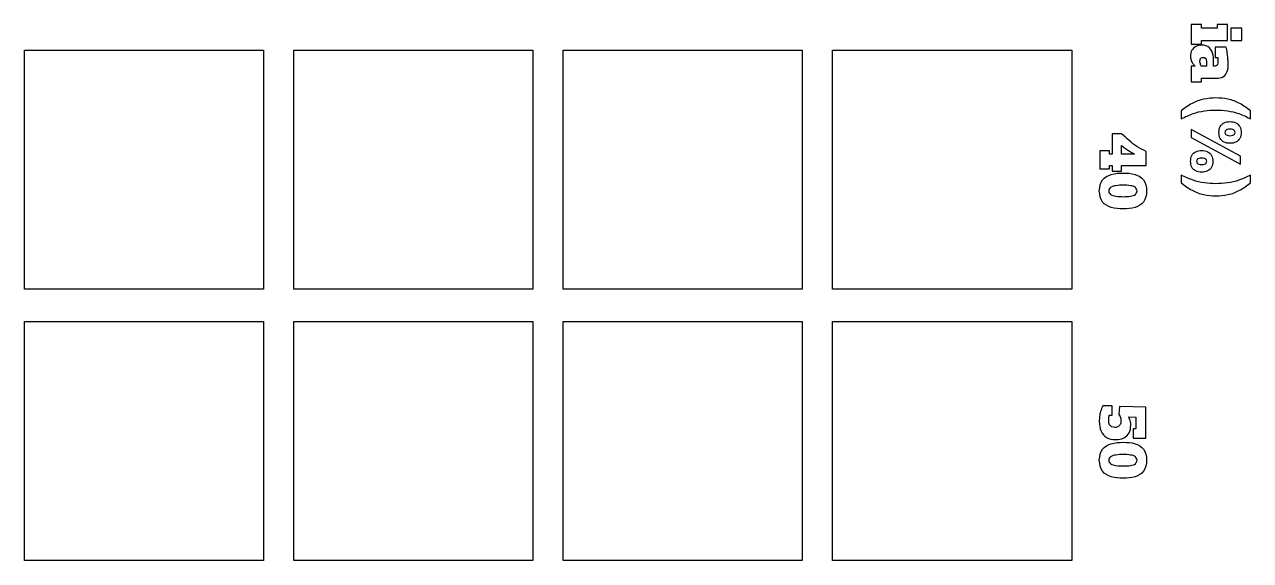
# Model space of a CAD drawing. Header units: millimetres. Extents: x 24 to 155, y 23 to 155.
# Drawn here: x 24 to 155.2, y 23.3 to 80.7 of the extents above; entities that cross this region are included whole.
import ezdxf

# ---------------------------------------------------------------- set-up
doc = ezdxf.new("R2010")
doc.units = ezdxf.units.MM
doc.layers.add('Camada_1', color=7, linetype='CONTINUOUS')
doc.layers.add('Texto', color=7, linetype='CONTINUOUS')

msp = doc.modelspace()

# ---------------------------------------------------------------- linework, layer by layer
at = {"layer": 'Camada_1', "color": 3}
for p, q in [((23.977556, 77.917068), (49.556547, 77.917068)), ((23.977556, 52.33808), (23.977556, 77.917068)), ((49.556547, 77.917068), (49.556547, 52.33808)), ((49.556547, 52.33808), (23.977556, 52.33808)), ((81.62149, 48.87928), (107.20048, 48.87928)), ((81.62149, 23.30029), (81.62149, 48.87928)), ((107.20048, 48.87928), (107.20048, 23.30029)), ((110.44345, 48.87928), (136.02244, 48.87928)), ((110.44345, 23.30029), (110.44345, 48.87928)), ((136.02244, 48.87928), (136.02244, 23.30029)), ((107.20048, 23.30029), (81.62149, 23.30029)), ((136.02244, 23.30029), (110.44345, 23.30029))]:
    msp.add_line(p, q, dxfattribs=at)
at = {"layer": 'Camada_1', "color": 1}
for p, q in [((52.799522, 77.917068), (78.378513, 77.917068)), ((52.799522, 52.33808), (52.799522, 77.917068)), ((78.378513, 77.917068), (78.378513, 52.33808)), ((78.378513, 52.33808), (52.799522, 52.33808))]:
    msp.add_line(p, q, dxfattribs=at)
at = {"layer": 'Camada_1', "color": 6}
for p, q in [((81.62149, 77.917068), (107.20048, 77.917068)), ((81.62149, 52.33808), (81.62149, 77.917068)), ((107.20048, 77.917068), (107.20048, 52.33808)), ((107.20048, 52.33808), (81.62149, 52.33808))]:
    msp.add_line(p, q, dxfattribs=at)
at = {"layer": 'Camada_1', "color": 5}
for p, q in [((110.44345, 77.917068), (136.02244, 77.917068)), ((110.44345, 52.33808), (110.44345, 77.917068)), ((136.02244, 77.917068), (136.02244, 52.33808)), ((136.02244, 52.33808), (110.44345, 52.33808))]:
    msp.add_line(p, q, dxfattribs=at)
at = {"layer": 'Camada_1', "color": 4}
for p, q in [((23.977556, 48.87928), (49.556547, 48.87928)), ((23.977556, 23.30029), (23.977556, 48.87928)), ((49.556547, 48.87928), (49.556547, 23.30029)), ((52.799522, 48.87928), (78.378513, 48.87928)), ((52.799522, 23.30029), (52.799522, 48.87928)), ((78.378513, 48.87928), (78.378513, 23.30029)), ((49.556547, 23.30029), (23.977556, 23.30029)), ((78.378513, 23.30029), (52.799522, 23.30029))]:
    msp.add_line(p, q, dxfattribs=at)
at = {"layer": 'Texto', "color": 7}
for p, q in [((149.89995, 80.660586), (148.81831, 80.660586)), ((148.81831, 80.660586), (148.81831, 78.57458)), ((149.89995, 80.274289), (149.89995, 80.660586)), ((151.59966, 80.274289), (149.89995, 80.274289)), ((151.59966, 80.660586), (151.59966, 80.274289)), ((152.68129, 80.660586), (151.59966, 80.660586)), ((152.68129, 78.960877), (152.68129, 80.660586)), ((154.22648, 80.274289), (153.06759, 80.274289)), ((153.06759, 80.274289), (153.06759, 78.960877)), ((154.22648, 78.960877), (154.22648, 80.274289)), ((149.89995, 78.57458), (149.89995, 78.960877)), ((149.89995, 78.960877), (152.68129, 78.960877)), ((153.06759, 78.960877), (154.22648, 78.960877)), ((148.81831, 78.57458), (149.89995, 78.57458)), ((151.36792, 78.226909), (151.36788, 77.145274)), ((152.56544, 78.226909), (151.36792, 78.226909)), ((149.20465, 76.218162), (148.81835, 76.218162)), ((148.81835, 76.218162), (148.81835, 74.518453)), ((149.20465, 76.233612), (149.20465, 76.218162)), ((150.44076, 76.21816), (149.89995, 76.21816)), ((150.44076, 76.627635), (150.44076, 76.21816)), ((151.2134, 76.21816), (151.2134, 76.836236)), ((151.36792, 76.21816), (151.2134, 76.21816)), ((151.36788, 77.145274), (151.66146, 77.145274)), ((149.89999, 74.518453), (149.89999, 74.90475)), ((149.89999, 74.90475), (151.44518, 74.90475)), ((148.81835, 74.518453), (149.89999, 74.518453)), ((151.44514, 72.818741), (151.44514, 72.818741)), ((147.73668, 71.42807), (147.73668, 70.578215)), ((155.15359, 70.578215), (155.15359, 71.42807)), ((141.36396, 68.959611), (140.35172, 68.959611)), ((140.35172, 68.959611), (140.35172, 66.790533)), ((154.07196, 66.560722), (148.81831, 69.419324)), ((148.81831, 69.419324), (148.81831, 68.569469)), ((148.81831, 68.569469), (154.07196, 65.710868)), ((151.76963, 69.110286), (151.76963, 69.110286)), ((152.41861, 69.110286), (152.41861, 69.110286)), ((140.06251, 67.152046), (139.05028, 67.152046)), ((139.05028, 67.152046), (139.05028, 65.199876)), ((140.06251, 66.790533), (140.06251, 67.152046)), ((141.36396, 66.790534), (141.36396, 67.708776)), ((144.00301, 65.561389), (144.00301, 67.079744)), ((140.35172, 66.790533), (140.06251, 66.790533)), ((142.70156, 66.790534), (141.36396, 66.790534)), ((142.70156, 66.804994), (142.70156, 66.790534)), ((148.74105, 66.019906), (148.74105, 66.019906)), ((149.39003, 66.019906), (149.39003, 66.019906)), ((154.07196, 65.710868), (154.07196, 66.560722)), ((139.05028, 65.199876), (140.06251, 65.199876)), ((140.06251, 65.199876), (140.06251, 65.561389)), ((140.06251, 65.561389), (140.35172, 65.561389)), ((140.35172, 65.561389), (140.35172, 64.982968)), ((140.35172, 64.982968), (141.36396, 64.982968)), ((141.36396, 64.982968), (141.36396, 65.561389)), ((141.36396, 65.561389), (144.00301, 65.561389)), ((147.73668, 64.551974), (147.73668, 63.70212)), ((155.15359, 63.70212), (155.15359, 64.551974)), ((138.97798, 62.850044), (138.97798, 62.850044)), ((143.02692, 62.850044), (143.02692, 62.850044)), ((151.44514, 62.311449), (151.44514, 62.311449)), ((140.35171, 39.84951), (139.33948, 39.84951)), ((140.35171, 38.83728), (140.35171, 39.84951)), ((141.14705, 39.77721), (141.07475, 38.90958)), ((143.96685, 39.70491), (141.14705, 39.77721)), ((143.96685, 36.37899), (143.96685, 39.70491)), ((140.04081, 38.83728), (140.35171, 38.83728)), ((142.12313, 38.66375), (142.13013, 38.67825)), ((142.13013, 38.67825), (142.88208, 38.64205)), ((142.88208, 38.64205), (142.88208, 37.39121)), ((142.88208, 37.39121), (142.59287, 37.39121)), ((142.59287, 37.39121), (142.59287, 36.37898)), ((142.59287, 36.37898), (143.96685, 36.37899)), ((138.97798, 34.02915), (138.97798, 34.02915)), ((143.02692, 34.02915), (143.02692, 34.02915))]:
    msp.add_line(p, q, dxfattribs=at)
for points, knots in [([(151.2134, 76.836236), (151.197666, 77.069373), (151.165296, 77.54901), (150.804265, 78.275326), (150.022553, 78.524324), (149.31612, 78.378214), (148.826877, 77.923704), (148.714871, 77.363923), (148.770804, 76.889609), (148.927969, 76.511932), (149.111835, 76.326976), (149.20465, 76.233612)], [0, 0, 0, 0, 0.701641, 1.443497, 2.267462, 2.947922, 3.53522, 4.155942, 4.578015, 4.962401, 5.354226, 5.354226, 5.354226, 5.354226]), ([(151.44518, 74.90475), (151.743096, 74.922607), (152.279622, 74.954767), (152.757671, 75.701839), (152.7667, 76.410371), (152.740519, 77.077942), (152.672384, 77.645824), (152.601358, 78.031748), (152.56544, 78.226909)], [0, 0, 0, 0, 0.842674, 1.517597, 2.407443, 2.94309, 3.525005, 4.120332, 4.120332, 4.120332, 4.120332]), ([(149.89995, 76.21816), (149.871875, 76.266849), (149.810431, 76.373408), (149.762665, 76.558607), (149.736404, 76.748775), (149.764178, 76.935674), (149.877234, 77.107252), (150.103678, 77.167619), (150.356883, 77.101197), (150.4433, 76.85663), (150.441631, 76.7062), (150.44076, 76.627635)], [0, 0, 0, 0, 0.167926, 0.367518, 0.568936, 0.740417, 0.926203, 1.146562, 1.40481, 1.622112, 1.859677, 1.859677, 1.859677, 1.859677]), ([(151.66146, 77.145274), (151.664061, 77.109981), (151.669176, 77.040573), (151.675449, 76.937701), (151.678347, 76.759478), (151.677898, 76.548642), (151.607024, 76.262262), (151.446533, 76.23266), (151.36792, 76.21816)], [0, 0, 0, 0, 0.106145, 0.208743, 0.309491, 0.638407, 0.868275, 1.088977, 1.088977, 1.088977, 1.088977]), ([(151.44514, 72.818741), (151.014059, 72.787819), (150.13466, 72.724739), (148.846582, 72.256898), (148.111407, 71.7079), (147.73668, 71.42807)], [0, 0, 0, 0, 1.293085, 2.637874, 4.035935, 4.035935, 4.035935, 4.035935]), ([(155.15359, 71.42807), (154.781794, 71.707847), (154.052695, 72.256496), (152.764843, 72.727851), (151.882085, 72.788648), (151.44514, 72.818741)], [0, 0, 0, 0, 1.390942, 2.727666, 4.037797, 4.037797, 4.037797, 4.037797]), ([(147.73668, 70.578215), (148.154128, 70.776294), (148.950083, 71.153976), (150.21152, 71.449885), (151.454406, 71.532862), (152.700405, 71.449598), (153.966279, 71.163341), (154.74971, 70.777254), (155.15359, 70.578215)], [0, 0, 0, 0, 1.382831, 2.63667, 3.858799, 5.108323, 6.373847, 7.720487, 7.720487, 7.720487, 7.720487]), ([(151.76963, 69.110286), (151.790744, 68.886592), (151.830133, 68.469276), (152.32776, 68.011912), (152.958723, 67.91907), (153.593702, 68.011911), (154.080283, 68.469275), (154.186172, 69.110286), (154.080284, 69.751297), (153.593702, 70.20866), (152.958723, 70.301501), (152.327761, 70.208659), (151.830133, 69.751296), (151.790744, 69.33398), (151.76963, 69.110286)], [0, 0, 0, 0, 0.653338, 1.218841, 1.867132, 2.515429, 3.080934, 3.734272, 4.38761, 4.953114, 5.601412, 6.249702, 6.815205, 7.468543, 7.468543, 7.468543, 7.468543]), ([(144.00301, 67.079744), (143.660472, 67.246205), (143.009406, 67.562598), (142.150116, 68.2351), (141.631337, 68.7132), (141.36396, 68.959611)], [0, 0, 0, 0, 1.139283, 2.165445, 3.256809, 3.256809, 3.256809, 3.256809]), ([(152.41861, 69.110286), (152.429281, 69.17896), (152.45143, 69.321504), (152.684282, 69.447811), (152.958741, 69.463942), (153.236872, 69.447812), (153.46212, 69.321505), (153.518605, 69.110286), (153.46212, 68.899066), (153.236872, 68.772759), (152.958741, 68.756629), (152.684282, 68.77276), (152.45143, 68.899067), (152.429281, 69.041611), (152.41861, 69.110286)], [0, 0, 0, 0, 0.198324, 0.411651, 0.719336, 1.027028, 1.240357, 1.438681, 1.637007, 1.850336, 2.158027, 2.465712, 2.679039, 2.877364, 2.877364, 2.877364, 2.877364]), ([(141.36396, 67.708776), (141.503829, 67.598734), (141.772528, 67.387335), (142.221053, 67.088093), (142.531905, 66.904949), (142.70156, 66.804994)], [0, 0, 0, 0, 0.533726, 1.02533, 1.61602, 1.61602, 1.61602, 1.61602]), ([(148.74105, 66.019906), (148.762165, 65.796211), (148.801556, 65.378895), (149.299188, 64.921533), (149.930152, 64.82869), (150.565132, 64.921531), (151.051713, 65.378895), (151.157602, 66.019906), (151.051713, 66.660917), (150.565132, 67.11828), (149.930152, 67.211121), (149.299188, 67.118278), (148.801556, 66.660917), (148.762165, 66.243601), (148.74105, 66.019906)], [0, 0, 0, 0, 0.653338, 1.218845, 1.867138, 2.515436, 3.080941, 3.734279, 4.387616, 4.953121, 5.601418, 6.249712, 6.815218, 7.468556, 7.468556, 7.468556, 7.468556]), ([(149.39003, 66.019906), (149.400701, 66.088581), (149.42285, 66.231125), (149.655707, 66.357433), (149.930168, 66.373563), (150.208302, 66.357433), (150.43355, 66.231125), (150.490035, 66.019906), (150.43355, 65.808686), (150.208302, 65.682379), (149.930168, 65.666249), (149.655707, 65.682379), (149.42285, 65.808686), (149.400701, 65.951231), (149.39003, 66.019906)], [0, 0, 0, 0, 0.198325, 0.411654, 0.719346, 1.027037, 1.240367, 1.438692, 1.637017, 1.850346, 2.158038, 2.465729, 2.679059, 2.877384, 2.877384, 2.877384, 2.877384]), ([(138.97798, 62.850044), (139.033729, 62.414999), (139.138449, 61.597795), (140.318853, 60.970099), (141.535771, 60.91573), (142.758408, 60.965031), (143.880138, 61.610264), (144.124732, 62.850044), (143.880138, 64.089824), (142.758408, 64.735057), (141.535771, 64.784358), (140.318853, 64.729989), (139.138449, 64.102293), (139.033729, 63.285089), (138.97798, 62.850044)], [0, 0, 0, 0, 1.238743, 2.326897, 3.627799, 4.910085, 5.968887, 7.202433, 8.435979, 9.494781, 10.777067, 12.077969, 13.166123, 14.404866, 14.404866, 14.404866, 14.404866]), ([(155.15359, 64.551974), (154.74971, 64.352935), (153.966279, 63.966848), (152.700405, 63.680591), (151.454406, 63.597327), (150.21152, 63.680304), (148.950083, 63.976213), (148.154128, 64.353895), (147.73668, 64.551974)], [0, 0, 0, 0, 1.34664, 2.612164, 3.861688, 5.083817, 6.337656, 7.720487, 7.720487, 7.720487, 7.720487]), ([(143.02692, 62.850044), (142.980762, 62.711939), (142.873182, 62.390064), (142.2323, 62.25995), (141.543156, 62.219742), (140.818593, 62.264821), (140.204533, 62.382585), (139.900198, 62.850044), (140.204533, 63.317503), (140.818593, 63.435267), (141.543156, 63.480346), (142.2323, 63.440138), (142.873182, 63.310024), (142.980762, 62.988149), (143.02692, 62.850044)], [0, 0, 0, 0, 0.41137, 0.95876, 1.746629, 2.553205, 3.133337, 3.5534, 3.973464, 4.553596, 5.360172, 6.148041, 6.695431, 7.106801, 7.106801, 7.106801, 7.106801]), ([(147.73668, 63.70212), (148.111407, 63.42229), (148.846582, 62.873292), (150.13466, 62.405451), (151.014059, 62.342371), (151.44514, 62.311449)], [0, 0, 0, 0, 1.39806, 2.74285, 4.035935, 4.035935, 4.035935, 4.035935]), ([(151.44514, 62.311449), (151.882085, 62.341542), (152.764843, 62.402339), (154.052695, 62.873694), (154.781794, 63.422343), (155.15359, 63.70212)], [0, 0, 0, 0, 1.310131, 2.646855, 4.037797, 4.037797, 4.037797, 4.037797]), ([(139.33948, 39.84951), (139.258419, 39.651882), (139.10808, 39.285353), (138.994793, 38.720993), (138.9599, 38.008394), (139.051073, 37.159229), (139.725932, 36.347293), (140.692381, 36.181399), (141.604444, 36.319939), (142.250021, 36.945477), (142.359052, 37.621386), (142.325933, 38.116617), (142.251577, 38.419557), (142.16428, 38.585519), (142.12313, 38.66375)], [0, 0, 0, 0, 0.639696, 1.18641, 1.714773, 2.784692, 3.667404, 4.659189, 5.583478, 6.345833, 7.176338, 7.541283, 7.83786, 8.102322, 8.102322, 8.102322, 8.102322]), ([(141.07475, 38.90958), (141.117914, 38.843829), (141.201846, 38.715979), (141.281882, 38.481305), (141.303661, 38.172869), (141.247584, 37.810417), (140.954749, 37.569296), (140.6355, 37.518486), (140.311167, 37.573811), (140.028318, 37.842224), (139.983582, 38.18021), (139.993953, 38.45487), (140.008625, 38.648648), (140.030113, 38.774585), (140.04081, 38.83728)], [0, 0, 0, 0, 0.235369, 0.457669, 0.733212, 1.165115, 1.491016, 1.79379, 2.114172, 2.445678, 2.88485, 3.083074, 3.275506, 3.466273, 3.466273, 3.466273, 3.466273]), ([(138.97798, 34.02915), (139.033729, 33.594104), (139.138448, 32.7769), (140.318854, 32.149203), (141.535771, 32.094836), (142.758407, 32.144136), (143.880138, 32.789368), (144.124732, 34.029149), (143.880136, 35.268928), (142.758408, 35.914162), (141.535771, 35.963466), (140.318853, 35.909095), (139.13845, 35.281397), (139.033729, 34.464194), (138.97798, 34.02915)], [0, 0, 0, 0, 1.238745, 2.326899, 3.6278, 4.910087, 5.968889, 7.202436, 8.43598, 9.494783, 10.777069, 12.077971, 13.166126, 14.404867, 14.404867, 14.404867, 14.404867]), ([(143.02692, 34.02915), (142.980762, 33.891044), (142.873183, 33.569167), (142.2323, 33.439048), (141.543156, 33.39884), (140.818593, 33.44392), (140.204533, 33.561687), (139.900198, 34.029148), (140.204535, 34.496606), (140.818593, 34.61437), (141.543156, 34.659451), (142.2323, 34.619241), (142.873181, 34.489126), (142.980761, 34.167254), (143.02692, 34.02915)], [0, 0, 0, 0, 0.411373, 0.958764, 1.746633, 2.553209, 3.133342, 3.553409, 3.973469, 4.553602, 5.360178, 6.148047, 6.695437, 7.106803, 7.106803, 7.106803, 7.106803])]:
    msp.add_open_spline(points, degree=3, knots=knots, dxfattribs=at)

doc.saveas('drawing.dxf')
